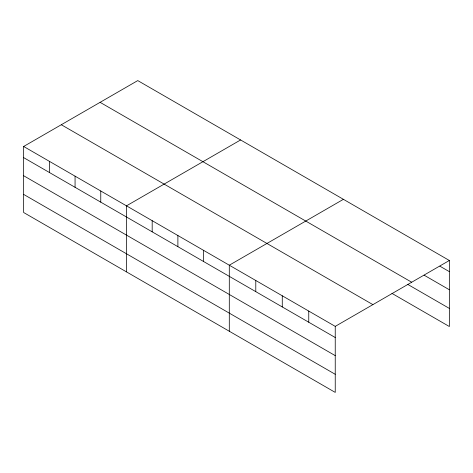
<?xml version="1.0" encoding="UTF-8"?>
<svg xmlns="http://www.w3.org/2000/svg" width="473" height="473" viewBox="0 0 473 473"><rect width="100%" height="100%" fill="white"/><g stroke="black" fill="none" stroke-linecap="round" stroke-linejoin="round"><path stroke-width="0.71" d="M23.65 146.476L335.239 326.37L335.239 392.407L23.65 212.513L23.65 146.476L137.761 80.593L449.35 260.487L449.35 326.524L391.963 293.396M240.586 139.961L126.474 205.838L126.474 271.874M343.41 199.322L229.299 265.205L229.299 331.242M335.239 326.37L449.35 260.487M439.89 266.181L449.35 271.644M424.127 275.191L449.35 289.754M100.105 102.334L411.693 282.227M407.732 284.385L449.35 308.414M61.307 124.736L372.895 304.63M23.65 157.627L335.239 337.521M23.65 175.737L335.239 355.637M23.65 194.403L335.239 374.297M308.757 311.08L308.757 322.231M282.269 295.785L282.269 306.942M255.787 280.495L255.787 291.652M203.591 250.365L203.591 261.516M177.889 235.524L177.889 246.675M152.182 220.678L152.182 231.835M100.767 190.997L100.767 202.154M75.065 176.157L75.065 187.314M49.358 161.317L49.358 172.468"/></g></svg>
